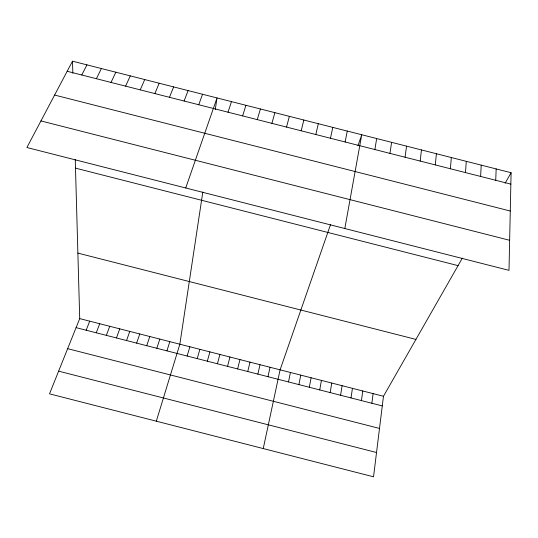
<?xml version="1.0" encoding="UTF-8"?>
<svg xmlns="http://www.w3.org/2000/svg" width="538" height="538" viewBox="0 0 538 538"><rect width="100%" height="100%" fill="white"/><g stroke="black" fill="none" stroke-linecap="round" stroke-linejoin="round"><path stroke-width="0.81" d="M511.1 172.732L508.995 270.358L26.9 147.513L72.502 61.191L511.1 172.732L505.108 183.229M495.733 180.284L496.157 168.932M480.622 176.437L481.214 165.132M465.505 172.597L466.271 161.333M450.393 168.75L451.335 157.533M435.282 164.91L436.399 153.733M420.178 161.064L421.462 149.934M462.357 258.112L383.473 396.264L373.533 476.809L49.516 393.843L79.711 318.61L75.253 159.47M405.074 157.224L406.533 146.141M371.859 403.258L373.13 393.621M361.428 400.588L362.787 390.978M389.969 153.384L391.603 142.341M351.005 397.925L352.451 388.335M202.813 192.046L179.847 344.212L156.323 421.187M215.274 109.503L217.022 97.943L185.724 187.984M340.581 395.262L342.107 385.685M374.872 149.544L376.681 138.548M330.164 392.592L331.764 383.043M319.74 389.929L321.428 380.4M344.811 228.522L361.751 134.749L357.918 145.791M309.323 387.266L311.092 377.763M345.127 141.978L347.272 131.07M298.899 384.603L300.755 375.12M288.482 381.94L290.419 372.478M263.243 448.564L280.09 369.835L330.54 224.595M330.473 138.246L332.787 127.385M267.958 376.694L270.056 367.272M315.826 134.527L318.308 123.706M257.85 374.105L260.029 364.71M247.742 371.523L250.002 362.141M301.186 130.801L303.836 120.021M237.635 368.94L239.975 359.579M227.534 366.358L229.955 357.017M286.546 127.076L289.357 116.343M217.426 363.769L219.928 354.455M207.325 361.186L209.907 351.892M271.905 123.35L274.884 112.664M197.224 358.604L199.887 349.33M187.123 356.022L189.867 346.768M257.265 119.624L260.419 108.979M242.631 115.905L245.947 105.3M166.928 350.857L169.826 341.65M156.827 348.274L159.813 339.088M227.998 112.18L231.481 101.621M146.733 345.699L149.793 336.526M136.639 343.116L139.779 333.97M126.544 340.534L129.766 331.408M116.45 337.951L119.752 328.846M198.737 104.742L202.557 94.264M106.356 335.376L109.739 326.29M184.11 101.016L188.098 90.592M96.268 332.793L99.725 323.728M86.174 330.211L89.718 321.173M169.483 97.297L173.639 86.914M154.863 93.578L159.187 83.235M140.243 89.859L144.735 79.563M125.623 86.141L130.283 75.885M111.01 82.428L115.838 72.213M96.396 78.709L101.386 68.541M81.783 74.99L86.948 64.869M67.176 71.278L510.851 184.131M54.614 95.051L510.273 211.024M40.942 120.936L509.641 240.291M75.495 168.138L458.06 265.631M77.876 253.102L415.935 339.411M79.711 318.61L383.473 396.264M76.087 327.635L382.283 405.921M67.647 348.664L379.505 428.436M58.622 371.153L376.533 452.519M72.502 61.191L72.838 73.276"/></g></svg>
